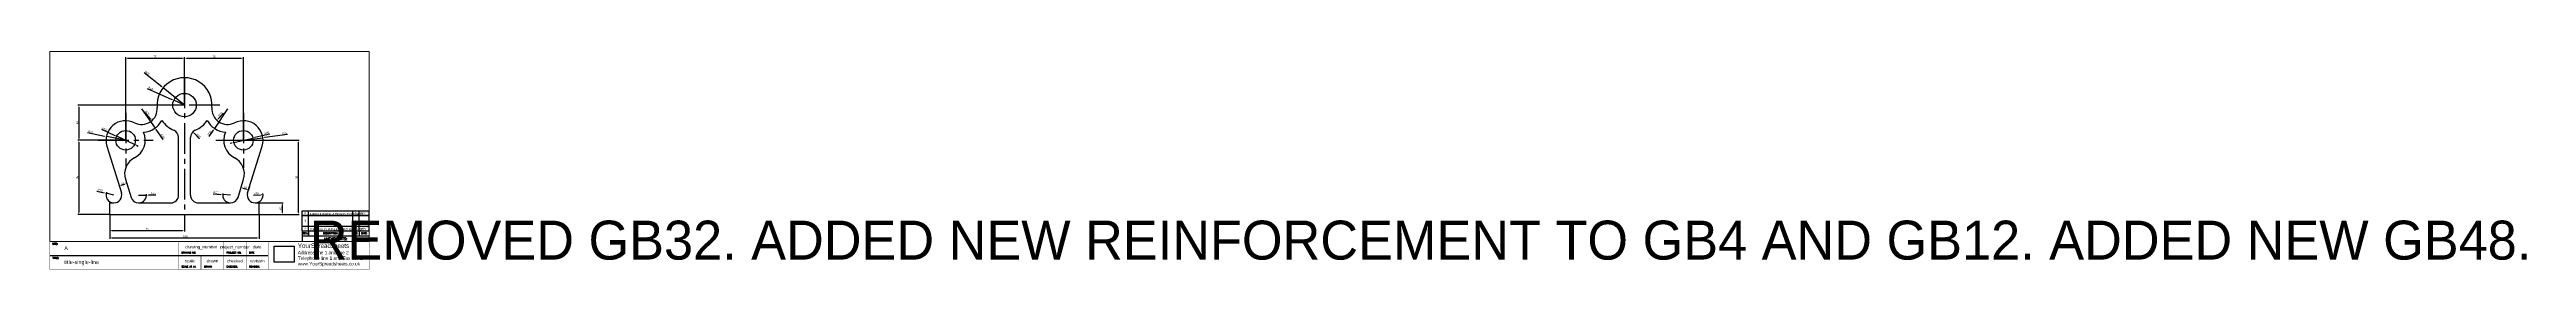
# Paper-space layout 'Layout1' of a CAD drawing. Header units: millimetres. Extents: x -13 to 2196, y 2 to 197.
# The model-space entities are those that its viewports show. They can reach past a viewport. Long polylines and large blocks are cut down to what shows.
import ezdxf
from ezdxf.enums import TextEntityAlignment as Align

# ---------------------------------------------------------------- set-up
doc = ezdxf.new("R2018")
doc.units = ezdxf.units.MM
doc.linetypes.add('CENTER2', pattern=[28.575, 19.05, -3.175, 3.175, -3.175])
for name, color, linetype in [('Center Line', 1, 'CENTER2'), ('Dimensions', 5, 'Continuous'), ('YS-TEXT-LARGE', 250, 'Continuous'), ('YS-TEXT-MEDIUM', 6, 'Continuous'), ('YS-TEXT-SMALL', 160, 'Continuous'), ('YS-TITLEBLOCK-BORDERS', 154, 'Continuous'), ('YS-TITLEBLOCK-TEXT-NONEDITABLE', 154, 'Continuous')]:
    doc.layers.add(name, color=color, linetype=linetype)
doc.styles.add('ROMANS', font='romans.shx')
doc.styles.get("Standard").update_dxf_attribs({"font": 'arial.ttf'})
doc.styles.add('YS TEXT', font='GOTHIC.TTF')
doc.dimstyles.new('ISO-25', dxfattribs={"dimtxt": 2.5, "dimasz": 2.5, "dimexe": 1.25, "dimexo": 0.625, "dimtad": 1, "dimtxsty": 'Standard', "dimcen": 2.5, "dimadec": 0, "dimazin": 0, "dimtfac": 1, "dimtmove": 0, "dimatfit": 3, "dimfxl": 1, "dimarcsym": 0})
picture_1 = doc.add_image_def('image1.jpg', size_in_pixel=(739, 600))

# ---------------------------------------------------------------- blocks, each defined once
blk = doc.blocks.new('*U30')
at = {"layer": 'YS-TITLEBLOCK-BORDERS'}
for points in [[(0, 7), (100, 7)], [(0, 0), (0, 7)], [(0, 0), (100, 0)], [(9.6, 0), (9.6, 7)], [(75.4, 0), (75.4, 7)], [(85.1, 0), (85.1, 7)], [(100, 0), (100, 7)]]:
    blk.add_lwpolyline(points, dxfattribs=at)
at = {"layer": 'YS-TEXT-SMALL', "style": 'YS TEXT'}
for tag, height, p in [('rev', 3, (4.8, 3.5)), ('by', 2, (80.3, 3.5)), ('date', 2, (92.6, 3.5))]:
    blk.add_attdef(tag, text='', height=height, dxfattribs=at).set_placement(p, align=Align.MIDDLE_CENTER)
at = {"layer": 'YS-TEXT-SMALL', "lineweight": 30, "flags": 104}
blk.add_attdef('description', text='', height=2.75, dxfattribs=at).set_placement((11.4, 3.5), align=Align.MIDDLE_LEFT)
blk = doc.blocks.new('*U31')
at = {"layer": 'YS-TITLEBLOCK-BORDERS'}
for points in [[(0, 16), (100, 16)], [(0, 0), (0, 16)], [(0, 0), (100, 0)], [(9.6, 0), (9.6, 16)], [(75.4, 0), (75.4, 16)], [(85.1, 0), (85.1, 16)], [(100, 0), (100, 16)]]:
    blk.add_lwpolyline(points, dxfattribs=at)
at = {"layer": 'YS-TEXT-SMALL', "style": 'YS TEXT'}
for tag, height, p in [('rev', 3, (4.8, 8)), ('by', 2, (80.3, 8)), ('date', 2, (92.6, 8))]:
    blk.add_attdef(tag, text='', height=height, dxfattribs=at).set_placement(p, align=Align.MIDDLE_CENTER)
at = {"layer": 'YS-TEXT-SMALL', "lineweight": 30, "flags": 104}
blk.add_attdef('description', text='', height=2.75, dxfattribs=at).set_placement((11.4, 8), align=Align.MIDDLE_LEFT)
blk = doc.blocks.new('*D2')
at = {"layer": 'Defpoints', "color": 0, "transparency": 16777216}
for p in [(0, 0), (190, 0), (190, -29.8)]:
    blk.add_point(p, dxfattribs=at)
at = {"layer": 'Dimensions', "color": 0, "lineweight": -2, "transparency": 16777216}
for p, q in [((0, -0.6), (0, -31)), ((2.5, -29.8), (187.5, -29.8)), ((190, -0.6), (190, -31))]:
    blk.add_line(p, q, dxfattribs=at)
at = {"layer": 'Dimensions', "color": 0, "transparency": 16777216}
for points in [[(2.5, -29.4), (2.5, -30.2), (0, -29.8)], [(187.5, -29.4), (187.5, -30.2), (190, -29.8)]]:
    blk.add_solid(points, dxfattribs=at)
at = {"layer": 'Dimensions', "color": 0, "transparency": 16777216, "insert": (95.9, -27.9), "char_height": 2.5, "attachment_point": 5}
blk.add_mtext('190', dxfattribs=at)
blk = doc.blocks.new('*D3')
at = {"layer": 'Defpoints', "color": 0, "transparency": 16777216}
for p in [(0, 0), (95, 0), (95, -20.1)]:
    blk.add_point(p, dxfattribs=at)
at = {"layer": 'Dimensions', "color": 0, "lineweight": -2, "transparency": 16777216}
for p, q in [((0, -0.6), (0, -21.4)), ((2.5, -20.1), (92.5, -20.1)), ((95, -0.6), (95, -21.4))]:
    blk.add_line(p, q, dxfattribs=at)
at = {"layer": 'Dimensions', "color": 0, "transparency": 16777216}
for points in [[(2.5, -19.7), (2.5, -20.6), (0, -20.1)], [(92.5, -19.7), (92.5, -20.6), (95, -20.1)]]:
    blk.add_solid(points, dxfattribs=at)
at = {"layer": 'Dimensions', "color": 0, "transparency": 16777216, "insert": (47.5, -18.2), "char_height": 2.5, "attachment_point": 5}
blk.add_mtext('95', dxfattribs=at)
blk = doc.blocks.new('*D4')
at = {"layer": 'Defpoints', "color": 0, "transparency": 16777216}
for p in [(20, 95), (0, 0), (-39.8, 0)]:
    blk.add_point(p, dxfattribs=at)
at = {"layer": 'Dimensions', "color": 0, "lineweight": -2, "transparency": 16777216}
for p, q in [((19.4, 95), (-41, 95)), ((-39.8, 92.5), (-39.8, 2.5)), ((-0.6, 0), (-41, 0))]:
    blk.add_line(p, q, dxfattribs=at)
at = {"layer": 'Dimensions', "color": 0, "transparency": 16777216}
for points in [[(-40.2, 92.5), (-39.4, 92.5), (-39.8, 95)], [(-40.2, 2.5), (-39.4, 2.5), (-39.8, 0)]]:
    blk.add_solid(points, dxfattribs=at)
at = {"layer": 'Dimensions', "color": 0, "transparency": 16777216, "insert": (-41.7, 47.5), "char_height": 2.5, "attachment_point": 5, "rotation": 90}
blk.add_mtext('95', dxfattribs=at)
blk = doc.blocks.new('*D5')
at = {"layer": 'Defpoints', "color": 0, "transparency": 16777216}
for p in [(95, 140), (-39.6, 95), (20, 95)]:
    blk.add_point(p, dxfattribs=at)
at = {"layer": 'Dimensions', "color": 0, "lineweight": -2, "transparency": 16777216}
for p, q in [((94.4, 140), (-40.8, 140)), ((-39.6, 137.5), (-39.6, 97.5)), ((19.4, 95), (-40.8, 95))]:
    blk.add_line(p, q, dxfattribs=at)
at = {"layer": 'Dimensions', "color": 0, "transparency": 16777216}
for points in [[(-40, 137.5), (-39.2, 137.5), (-39.6, 140)], [(-40, 97.5), (-39.2, 97.5), (-39.6, 95)]]:
    blk.add_solid(points, dxfattribs=at)
at = {"layer": 'Dimensions', "color": 0, "transparency": 16777216, "insert": (-41.5, 117.5), "char_height": 2.5, "attachment_point": 5, "rotation": 90}
blk.add_mtext('45', dxfattribs=at)
blk = doc.blocks.new('*D6')
at = {"layer": 'Defpoints', "color": 0, "transparency": 16777216}
for p in [(95, 199.9), (95, 140), (20, 95)]:
    blk.add_point(p, dxfattribs=at)
at = {"layer": 'Dimensions', "color": 0, "lineweight": -2, "transparency": 16777216}
for p, q in [((20, 95.6), (20, 201.2)), ((22.5, 199.9), (92.5, 199.9)), ((95, 140.6), (95, 201.2))]:
    blk.add_line(p, q, dxfattribs=at)
at = {"layer": 'Dimensions', "color": 0, "transparency": 16777216}
for points in [[(22.5, 200.3), (22.5, 199.5), (20, 199.9)], [(92.5, 200.3), (92.5, 199.5), (95, 199.9)]]:
    blk.add_solid(points, dxfattribs=at)
at = {"layer": 'Dimensions', "color": 0, "transparency": 16777216, "insert": (57.5, 201.8), "char_height": 2.5, "attachment_point": 5}
blk.add_mtext('75', dxfattribs=at)
blk = doc.blocks.new('*D7')
at = {"layer": 'Defpoints', "color": 0, "transparency": 16777216}
for p in [(170, 199.9), (95, 140), (170, 95)]:
    blk.add_point(p, dxfattribs=at)
at = {"layer": 'Dimensions', "color": 0, "lineweight": -2, "transparency": 16777216}
for p, q in [((95, 140.6), (95, 201.2)), ((97.5, 199.9), (167.5, 199.9)), ((170, 95.6), (170, 201.2))]:
    blk.add_line(p, q, dxfattribs=at)
at = {"layer": 'Dimensions', "color": 0, "transparency": 16777216}
for points in [[(97.5, 200.3), (97.5, 199.5), (95, 199.9)], [(167.5, 200.3), (167.5, 199.5), (170, 199.9)]]:
    blk.add_solid(points, dxfattribs=at)
at = {"layer": 'Dimensions', "color": 0, "transparency": 16777216, "insert": (132.5, 201.8), "char_height": 2.5, "attachment_point": 5}
blk.add_mtext('75', dxfattribs=at)
blk = doc.blocks.new('*D8')
at = {"layer": 'Defpoints', "color": 0, "transparency": 16777216}
for p in [(170, 95), (190, 0), (239.9, 0)]:
    blk.add_point(p, dxfattribs=at)
at = {"layer": 'Dimensions', "color": 0, "lineweight": -2, "transparency": 16777216}
for p, q in [((170.6, 95), (241.2, 95)), ((239.9, 92.5), (239.9, 2.5)), ((190.6, 0), (241.2, 0))]:
    blk.add_line(p, q, dxfattribs=at)
at = {"layer": 'Dimensions', "color": 0, "transparency": 16777216}
for points in [[(239.5, 92.5), (240.3, 92.5), (239.9, 95)], [(239.5, 2.5), (240.3, 2.5), (239.9, 0)]]:
    blk.add_solid(points, dxfattribs=at)
at = {"layer": 'Dimensions', "color": 0, "transparency": 16777216, "insert": (238, 47.5), "char_height": 2.5, "attachment_point": 5, "rotation": 90}
blk.add_mtext('95', dxfattribs=at)
blk = doc.blocks.new('*D9')
at = {"layer": 'Defpoints', "color": 0, "transparency": 16777216}
for p in [(190, 15), (190, 0), (219.6, 0)]:
    blk.add_point(p, dxfattribs=at)
at = {"layer": 'Dimensions', "color": 0, "lineweight": -2, "transparency": 16777216}
for p, q in [((190.6, 15), (220.8, 15)), ((190.6, 0), (220.8, 0)), ((219.6, 12.5), (219.6, 2.5))]:
    blk.add_line(p, q, dxfattribs=at)
at = {"layer": 'Dimensions', "color": 0, "transparency": 16777216}
for points in [[(219.2, 12.5), (220, 12.5), (219.6, 15)], [(219.2, 2.5), (220, 2.5), (219.6, 0)]]:
    blk.add_solid(points, dxfattribs=at)
at = {"layer": 'Dimensions', "color": 0, "transparency": 16777216, "insert": (217.7, 7.5), "char_height": 2.5, "attachment_point": 5, "rotation": 90}
blk.add_mtext('15', dxfattribs=at)
blk = doc.blocks.new('*D11')
at = {"layer": 'Defpoints', "color": 0, "transparency": 16777216}
for p in [(11.8, 36.9), (21.3, 39.9), (21.3, 39.9)]:
    blk.add_point(p, dxfattribs=at)
at = {"layer": 'Dimensions', "color": 0, "lineweight": -2, "transparency": 16777216}
for p, q in [((11.6, 37.5), (11.4, 38.1)), ((14.2, 37.7), (18.9, 39.1)), ((21.1, 40.5), (21, 41.1))]:
    blk.add_line(p, q, dxfattribs=at)
at = {"layer": 'Dimensions', "color": 0, "transparency": 16777216}
for points in [[(14, 38.1), (14.3, 37.3), (11.8, 36.9)], [(18.8, 39.5), (19.1, 38.7), (21.3, 39.9)]]:
    blk.add_solid(points, dxfattribs=at)
at = {"layer": 'Dimensions', "color": 0, "transparency": 16777216, "insert": (16, 40.2), "char_height": 2.5, "attachment_point": 5, "rotation": 17.1736}
blk.add_mtext('10', dxfattribs=at)
blk = doc.blocks.new('*D13')
at = {"layer": 'Defpoints', "color": 0, "transparency": 16777216}
for p in [(167, 34.6), (176.6, 31.7), (177.9, 35.9)]:
    blk.add_point(p, dxfattribs=at)
at = {"layer": 'Dimensions', "color": 0, "lineweight": -2, "transparency": 16777216}
for p, q in [((167.2, 35.2), (167.4, 35.8)), ((169.4, 33.9), (174.2, 32.4)), ((177.7, 35.3), (176.2, 30.5))]:
    blk.add_line(p, q, dxfattribs=at)
at = {"layer": 'Dimensions', "color": 0, "transparency": 16777216}
for points in [[(169.5, 34.3), (169.3, 33.5), (167, 34.6)], [(174.3, 32.8), (174.1, 32), (176.6, 31.7)]]:
    blk.add_solid(points, dxfattribs=at)
at = {"layer": 'Dimensions', "color": 0, "transparency": 16777216, "insert": (172.4, 34.9), "char_height": 2.5, "attachment_point": 5, "rotation": 342.8264}
blk.add_mtext('10', dxfattribs=at)
blk = doc.blocks.new('*D14')
at = {"layer": 'Defpoints', "color": 0, "transparency": 16777216}
for p in [(8.6, 100.2), (31.4, 89.8)]:
    blk.add_point(p, dxfattribs=at)
at = {"layer": 'Dimensions', "color": 0, "lineweight": -2, "transparency": 16777216}
for p, q in [((-11, 109.1), (6.4, 101.2)), ((31.4, 89.8), (8.6, 100.2)), ((33.6, 88.8), (35.9, 87.7))]:
    blk.add_line(p, q, dxfattribs=at)
at = {"layer": 'Dimensions', "color": 0, "transparency": 16777216}
for points in [[(6.5, 101.6), (6.2, 100.8), (8.6, 100.2)], [(33.8, 89.2), (33.5, 88.4), (31.4, 89.8)]]:
    blk.add_solid(points, dxfattribs=at)
at = {"layer": 'Dimensions', "color": 0, "transparency": 16777216, "insert": (-6.7, 109.3), "char_height": 2.5, "attachment_point": 5, "rotation": 335.4932}
blk.add_mtext('∅25', dxfattribs=at)
blk = doc.blocks.new('*D15')
at = {"layer": 'Defpoints', "color": 0, "transparency": 16777216}
for p in [(182.2, 97.9), (157.8, 92.1)]:
    blk.add_point(p, dxfattribs=at)
at = {"layer": 'Dimensions', "color": 0, "lineweight": -2, "transparency": 16777216}
for p, q in [((157.8, 92.1), (182.2, 97.9)), ((203.6, 103), (184.6, 98.5)), ((155.4, 91.5), (153, 90.9))]:
    blk.add_line(p, q, dxfattribs=at)
at = {"layer": 'Dimensions', "color": 0, "transparency": 16777216}
for points in [[(184.5, 98.9), (184.7, 98.1), (182.2, 97.9)], [(155.3, 91.9), (155.5, 91.1), (157.8, 92.1)]]:
    blk.add_solid(points, dxfattribs=at)
at = {"layer": 'Dimensions', "color": 0, "transparency": 16777216, "insert": (199.5, 104.1), "char_height": 2.5, "attachment_point": 5, "rotation": 13.4665}
blk.add_mtext('∅25', dxfattribs=at)
blk = doc.blocks.new('*D16')
at = {"layer": 'Defpoints', "color": 0, "transparency": 16777216}
for p in [(-4.5, 99.9), (20, 95)]:
    blk.add_point(p, dxfattribs=at)
at = {"layer": 'Dimensions', "color": 0, "lineweight": -2, "transparency": 16777216}
for p, q in [((-28.7, 104.8), (-7, 100.4)), ((20, 95), (-4.5, 99.9))]:
    blk.add_line(p, q, dxfattribs=at)
at = {"layer": 'Dimensions', "color": 0, "transparency": 16777216}
blk.add_solid([(-6.9, 100.8), (-7, 100), (-4.5, 99.9)], dxfattribs=at)
at = {"layer": 'Dimensions', "color": 0, "transparency": 16777216, "insert": (-24.7, 105.9), "char_height": 2.5, "attachment_point": 5, "rotation": 348.6489}
blk.add_mtext('R25', dxfattribs=at)
blk = doc.blocks.new('*D17')
at = {"layer": 'Defpoints', "color": 0, "transparency": 16777216}
for p in [(-4.7, 27.3), (5, 25)]:
    blk.add_point(p, dxfattribs=at)
at = {"layer": 'Dimensions', "color": 0, "lineweight": -2, "transparency": 16777216}
for p, q in [((-16.6, 30.1), (-7.2, 27.9)), ((5, 25), (-4.7, 27.3))]:
    blk.add_line(p, q, dxfattribs=at)
blk.add_arc((5, 25), 10, 159.4866, 266.419, dxfattribs=at)
at = {"layer": 'Dimensions', "color": 0, "transparency": 16777216}
blk.add_solid([(-7.1, 28.3), (-7.3, 27.5), (-4.7, 27.3)], dxfattribs=at)
at = {"layer": 'Dimensions', "color": 0, "transparency": 16777216, "insert": (-12.7, 31.1), "char_height": 2.5, "attachment_point": 5, "rotation": 346.6486}
blk.add_mtext('R10', dxfattribs=at)
blk = doc.blocks.new('*D18')
at = {"layer": 'Defpoints', "color": 0, "transparency": 16777216}
for p in [(36.4, 25), (46.4, 24.9)]:
    blk.add_point(p, dxfattribs=at)
at = {"layer": 'Dimensions', "color": 0, "lineweight": -2, "transparency": 16777216}
for p, q in [((36.4, 25), (46.4, 24.9)), ((58.6, 24.7), (48.9, 24.8))]:
    blk.add_line(p, q, dxfattribs=at)
blk.add_arc((36.4, 25), 10, 273.581, 6.3166, dxfattribs=at)
at = {"layer": 'Dimensions', "color": 0, "transparency": 16777216}
blk.add_solid([(48.9, 25.2), (48.9, 24.4), (46.4, 24.9)], dxfattribs=at)
at = {"layer": 'Dimensions', "color": 0, "transparency": 16777216, "insert": (55, 26.6), "char_height": 2.5, "attachment_point": 5, "rotation": 359.1546}
blk.add_mtext('R10', dxfattribs=at)
blk = doc.blocks.new('*D19')
at = {"layer": 'Defpoints', "color": 0, "transparency": 16777216}
for p in [(143.6, 25.7), (153.6, 25)]:
    blk.add_point(p, dxfattribs=at)
at = {"layer": 'Dimensions', "color": 0, "lineweight": -2, "transparency": 16777216}
for p, q in [((131.4, 26.5), (141.1, 25.9)), ((153.6, 25), (143.6, 25.7))]:
    blk.add_line(p, q, dxfattribs=at)
blk.add_arc((153.6, 25), 10, 168.9243, 266.419, dxfattribs=at)
at = {"layer": 'Dimensions', "color": 0, "transparency": 16777216}
blk.add_solid([(141.2, 26.3), (141.1, 25.4), (143.6, 25.7)], dxfattribs=at)
at = {"layer": 'Dimensions', "color": 0, "transparency": 16777216, "insert": (135.2, 28.2), "char_height": 2.5, "attachment_point": 5, "rotation": 356.0863}
blk.add_mtext('R10', dxfattribs=at)
blk = doc.blocks.new('*D20')
at = {"layer": 'Defpoints', "color": 0, "transparency": 16777216}
for p in [(185, 25), (195, 25.6)]:
    blk.add_point(p, dxfattribs=at)
at = {"layer": 'Dimensions', "color": 0, "lineweight": -2, "transparency": 16777216}
blk.add_line((182.8, 24.9), (192.5, 25.4), dxfattribs=at)
blk.add_arc((185, 25), 10, 273.581, 10.3335, dxfattribs=at)
at = {"layer": 'Dimensions', "color": 0, "transparency": 16777216}
blk.add_solid([(192.5, 25.8), (192.5, 25), (195, 25.6)], dxfattribs=at)
at = {"layer": 'Dimensions', "color": 0, "transparency": 16777216, "insert": (186.3, 27), "char_height": 2.5, "attachment_point": 5, "rotation": 3.1715}
blk.add_mtext('R10', dxfattribs=at)
blk = doc.blocks.new('*D21')
at = {"layer": 'Defpoints', "color": 0, "transparency": 16777216}
for p in [(170, 95), (194.8, 98.2)]:
    blk.add_point(p, dxfattribs=at)
at = {"layer": 'Dimensions', "color": 0, "lineweight": -2, "transparency": 16777216}
for p, q in [((170, 95), (194.8, 98.2)), ((226.3, 102.3), (197.3, 98.5))]:
    blk.add_line(p, q, dxfattribs=at)
at = {"layer": 'Dimensions', "color": 0, "transparency": 16777216}
blk.add_solid([(197.2, 99), (197.3, 98.1), (194.8, 98.2)], dxfattribs=at)
at = {"layer": 'Dimensions', "color": 0, "transparency": 16777216, "insert": (222.5, 103.7), "char_height": 2.5, "attachment_point": 5, "rotation": 7.4071}
blk.add_mtext('R25', dxfattribs=at)
blk = doc.blocks.new('*D22')
at = {"layer": 'Defpoints', "color": 0, "transparency": 16777216}
for p in [(40.2, 135.2), (53.6, 120.4)]:
    blk.add_point(p, dxfattribs=at)
at = {"layer": 'Dimensions', "color": 0, "lineweight": -2, "transparency": 16777216}
blk.add_line((43.7, 131.4), (51.9, 122.2), dxfattribs=at)
at = {"layer": 'Dimensions', "color": 0, "transparency": 16777216}
blk.add_solid([(52.2, 122.5), (51.6, 121.9), (53.6, 120.4)], dxfattribs=at)
at = {"layer": 'Dimensions', "color": 0, "transparency": 16777216, "insert": (47.5, 129.9), "char_height": 2.5, "attachment_point": 5, "rotation": 312.039}
blk.add_mtext('R20', dxfattribs=at)
blk = doc.blocks.new('*D23')
at = {"layer": 'Defpoints', "color": 0, "transparency": 16777216}
for p in [(149.8, 135.2), (136.2, 120.5)]:
    blk.add_point(p, dxfattribs=at)
at = {"layer": 'Dimensions', "color": 0, "lineweight": -2, "transparency": 16777216}
blk.add_line((144.5, 129.5), (137.9, 122.4), dxfattribs=at)
at = {"layer": 'Dimensions', "color": 0, "transparency": 16777216}
blk.add_solid([(137.6, 122.7), (138.2, 122.1), (136.2, 120.5)], dxfattribs=at)
at = {"layer": 'Dimensions', "color": 0, "transparency": 16777216, "insert": (140.7, 128.1), "char_height": 2.5, "attachment_point": 5, "rotation": 47.1833}
blk.add_mtext('R20', dxfattribs=at)
blk = doc.blocks.new('*D24')
at = {"layer": 'Defpoints', "color": 0, "transparency": 16777216}
for p in [(40.2, 135.2), (57.5, 110.7)]:
    blk.add_point(p, dxfattribs=at)
at = {"layer": 'Dimensions', "color": 0, "lineweight": -2, "transparency": 16777216}
for p, q in [((40.2, 135.2), (57.5, 110.7)), ((67.8, 96.2), (59, 108.7))]:
    blk.add_line(p, q, dxfattribs=at)
at = {"layer": 'Dimensions', "color": 0, "transparency": 16777216}
blk.add_solid([(59.3, 108.9), (58.6, 108.4), (57.5, 110.7)], dxfattribs=at)
at = {"layer": 'Dimensions', "color": 0, "transparency": 16777216, "insert": (67.3, 100.2), "char_height": 2.5, "attachment_point": 5, "rotation": 305.2405}
blk.add_mtext('R30', dxfattribs=at)
blk = doc.blocks.new('*D25')
at = {"layer": 'Defpoints', "color": 0, "transparency": 16777216}
for p in [(149.8, 135.2), (133.4, 110.1)]:
    blk.add_point(p, dxfattribs=at)
at = {"layer": 'Dimensions', "color": 0, "lineweight": -2, "transparency": 16777216}
for p, q in [((149.8, 135.2), (133.4, 110.1)), ((126.6, 99.9), (132, 108))]:
    blk.add_line(p, q, dxfattribs=at)
at = {"layer": 'Dimensions', "color": 0, "transparency": 16777216}
blk.add_solid([(131.6, 108.2), (132.3, 107.8), (133.4, 110.1)], dxfattribs=at)
at = {"layer": 'Dimensions', "color": 0, "transparency": 16777216, "insert": (127, 103.9), "char_height": 2.5, "attachment_point": 5, "rotation": 56.7789}
blk.add_mtext('R30', dxfattribs=at)
blk = doc.blocks.new('*D26')
at = {"layer": 'Defpoints', "color": 0, "transparency": 16777216}
for p in [(81.3, 146.1), (95, 140)]:
    blk.add_point(p, dxfattribs=at)
at = {"layer": 'Dimensions', "color": 0, "lineweight": -2, "transparency": 16777216}
for p, q in [((47.5, 161.2), (79, 147.1)), ((95, 140), (81.3, 146.1))]:
    blk.add_line(p, q, dxfattribs=at)
at = {"layer": 'Dimensions', "color": 0, "transparency": 16777216}
blk.add_solid([(79.2, 147.5), (78.8, 146.7), (81.3, 146.1)], dxfattribs=at)
at = {"layer": 'Dimensions', "color": 0, "transparency": 16777216, "insert": (51.6, 161.4), "char_height": 2.5, "attachment_point": 5, "rotation": 335.9554}
blk.add_mtext('R15', dxfattribs=at)
blk = doc.blocks.new('*D27')
at = {"layer": 'Defpoints', "color": 0, "transparency": 16777216}
for p in [(67.8, 162.1), (95, 140)]:
    blk.add_point(p, dxfattribs=at)
at = {"layer": 'Dimensions', "color": 0, "lineweight": -2, "transparency": 16777216}
for p, q in [((43.6, 181.7), (65.9, 163.6)), ((95, 140), (67.8, 162.1))]:
    blk.add_line(p, q, dxfattribs=at)
at = {"layer": 'Dimensions', "color": 0, "transparency": 16777216}
blk.add_solid([(66.2, 164), (65.6, 163.3), (67.8, 162.1)], dxfattribs=at)
at = {"layer": 'Dimensions', "color": 0, "transparency": 16777216, "insert": (47.6, 180.9), "char_height": 2.5, "attachment_point": 5, "rotation": 320.9083}
blk.add_mtext('R35', dxfattribs=at)
blk = doc.blocks.new('*D28')
at = {"layer": 'Defpoints', "color": 0, "transparency": 16777216}
for p in [(105.5, 105.7), (112.5, 98.5)]:
    blk.add_point(p, dxfattribs=at)
at = {"layer": 'Dimensions', "color": 0, "lineweight": -2, "transparency": 16777216}
blk.add_line((114.1, 97), (107.2, 103.9), dxfattribs=at)
at = {"layer": 'Dimensions', "color": 0, "transparency": 16777216}
blk.add_solid([(107.5, 104.2), (106.9, 103.6), (105.5, 105.7)], dxfattribs=at)
at = {"layer": 'Dimensions', "color": 0, "transparency": 16777216, "insert": (112.9, 100.9), "char_height": 2.5, "attachment_point": 5, "rotation": 314.6139}
blk.add_mtext('R10', dxfattribs=at)

msp = doc.modelspace()

# ---------------------------------------------------------------- linework, layer by layer
for p, q in [((87.5, 25), (87.5, 98.542)), ((102.5, 25), (102.5, 98.542)), ((-3.885, 87.618), (14.554, 27.953)), ((175.446, 27.953), (193.885, 87.618)), ((19.708, 45.144), (26.846, 22.047)), ((163.154, 22.047), (170.292, 45.144)), ((0, 0), (0, 15)), ((0, 15), (5, 15)), ((0, 0), (190, 0)), ((36.4, 15), (77.5, 15)), ((112.5, 15), (153.6, 15)), ((185, 15), (190, 15)), ((190, 0), (190, 15))]:
    msp.add_line(p, q)
for centre, radius in [((95, 140), 15), ((20, 95), 12.5), ((170, 95), 12.5)]:
    msp.add_circle(centre, radius)
for centre, radius, start, end in [((95, 140), 35, 355.00037, 184.99963), ((40.209, 135.207), 20, 243.314386, 4.99963), ((149.791, 135.207), 20, 175.00037, 296.685614), ((20, 95), 25, 63.314386, 197.17363), ((20, 95), 25, 297.027102, 24.371944), ((40.209, 135.207), 30, 274.900724, 329.902829), ((95, 140), 35, 214.525895, 247.11462), ((77.5, 98.542), 10, 0, 67.11462), ((112.5, 98.542), 10, 112.88538, 180), ((95, 140), 35, 292.88538, 325.474105), ((149.791, 135.207), 30, 210.097171, 265.099276), ((170, 95), 25, 155.628056, 242.972898), ((170, 95), 25, 342.82637, 116.685614), ((41.929, 52.012), 23.258, 117.027102, 197.17363), ((148.071, 52.012), 23.258, 342.82637, 62.972898), ((5, 25), 10, 270, 17.17363), ((36.4, 25), 10, 197.17363, 270), ((77.5, 25), 10, 270, 0), ((112.5, 25), 10, 180, 270), ((153.6, 25), 10, 270, 342.82637), ((185, 25), 10, 162.82637, 270)]:
    msp.add_arc(centre, radius, start, end)
at = {"layer": 'Center Line'}
for p, q in [((95, 175), (95, 185)), ((95, 175), (95, 0)), ((20, 130), (20, 60)), ((140, 140), (50, 140)), ((170, 130), (170, 60)), ((-15, 95), (55, 95)), ((135, 95), (205, 95)), ((95, 0), (95, -10))]:
    msp.add_line(p, q, dxfattribs=at)

# ---------------------------------------------------------------- dimensions: what is measured, and where the dimension line sits
at = {"layer": 'Dimensions'}
for base, p1, p2, picture, middle in [((95, 199.929), (20, 95), (95, 140), '*D6', (57.5, 201.826)), ((170, 199.929), (95, 140), (170, 95), '*D7', (132.5, 201.826)), ((95, -20.146), (0, 0), (95, 0), '*D3', (47.5, -18.245))]:
    dim = msp.add_linear_dim(base=base, p1=p1, p2=p2, dimstyle='ISO-25', dxfattribs=at)
    dim.commit()
    dim.dimension.update_dxf_attribs({"geometry": picture, "text_midpoint": middle})
for center, mpoint, picture, middle in [((95, 140), (67.835, 162.07), '*D27', (46.425, 179.464)), ((95, 140), (81.302, 146.112), '*D26', (50.837, 159.704)), ((40.209, 135.207), (53.602, 120.353), '*D22', (46.098, 128.676)), ((40.209, 135.207), (57.52, 110.705), '*D24', (65.706, 99.117)), ((149.791, 135.207), (133.355, 110.11), '*D25', (128.615, 102.873)), ((149.791, 135.207), (136.198, 120.536), '*D23', (142.048, 126.85)), ((20, 95), (-4.511, 99.921), '*D16', (-25.119, 104.058)), ((112.5, 98.542), (105.477, 105.661), '*D28', (111.522, 99.533)), ((170, 95), (194.791, 98.223), '*D21', (222.741, 101.857)), ((185, 25), (194.985, 25.553), '*D20', (186.39, 25.077))]:
    dim = msp.add_radius_dim(center=center, mpoint=mpoint, dimstyle='ISO-25', dxfattribs=at)
    dim.commit()
    dim.dimension.update_dxf_attribs({"geometry": picture, "text_midpoint": middle, "dimtype": 164})
for base, p1, p2, angle, picture, middle in [((-39.574, 95), (95, 140), (20, 95), 90, '*D5', (-41.47, 117.5)), ((239.902, 0), (170, 95), (190, 0), 90, '*D8', (238.001, 47.5)), ((21.334, 39.881), (11.78, 36.929), (21.334, 39.881), 17.17363, '*D11', (15.996, 40.222)), ((176.589, 31.651), (167.035, 34.604), (177.907, 35.915), 162.82637, '*D13', (172.373, 34.944)), ((219.593, 0), (190, 15), (190, 0), 90, '*D9', (217.692, 7.5))]:
    dim = msp.add_linear_dim(base=base, p1=p1, p2=p2, angle=angle, dimstyle='ISO-25', dxfattribs=at)
    dim.commit()
    dim.dimension.update_dxf_attribs({"geometry": picture, "text_midpoint": middle})
dim = msp.add_linear_dim(base=(-39.782, 0), p1=(20, 95), p2=(0, 0), angle=90, dimstyle='ISO-25', dxfattribs=at)
dim.commit()
dim.dimension.update_dxf_attribs({"geometry": '*D4', "text_midpoint": (-39.782, 47.5), "dimtype": 160})
for p1, p2, picture, middle in [((31.374, 89.815), (8.626, 100.185), '*D14', (-7.508, 107.54)), ((157.844, 92.089), (182.156, 97.911), '*D15', (199.91, 102.162))]:
    dim = msp.add_diameter_dim_2p(p1=p1, p2=p2, dimstyle='ISO-25', dxfattribs=at)
    dim.commit()
    dim.dimension.update_dxf_attribs({"geometry": picture, "text_midpoint": middle, "dimtype": 163})
for center, mpoint, picture, middle in [((5, 25), (-4.73, 27.309), '*D17', (-12.666, 31.147)), ((36.4, 25), (46.399, 24.852), '*D18', (55.034, 26.627)), ((153.6, 25), (143.623, 25.683), '*D19', (135.166, 28.167))]:
    dim = msp.add_radius_dim(center=center, mpoint=mpoint, dimstyle='ISO-25', dxfattribs=at)
    dim.commit()
    dim.dimension.update_dxf_attribs({"geometry": picture, "text_midpoint": middle})
dim = msp.add_linear_dim(base=(190, -29.788), p1=(0, 0), p2=(190, 0), dimstyle='ISO-25', dxfattribs=at)
dim.commit()
dim.dimension.update_dxf_attribs({"geometry": '*D2', "text_midpoint": (95.946, -29.788), "dimtype": 160})

psp = doc.layouts.get("Layout1")

# ---------------------------------------------------------------- linework, layer by layer
at = {"layer": 'YS-TITLEBLOCK-BORDERS', "linetype": 'Continuous'}
psp.add_line((-13, 14.3), (181.9, 14.3), dxfattribs=at)
at = {"layer": 'YS-TITLEBLOCK-BORDERS', "linetype": 'Continuous', "const_width": 0.35}
psp.add_lwpolyline([(272, 196.8), (272, 1.8), (-13, 1.8), (-13, 196.8)], close=True, dxfattribs=at)
for points in [[(-13, 26.8), (272, 26.8)], [(101.8, 1.8), (101.8, 26.8)], [(142.1, 1.8), (142.1, 26.8)], [(162.2, 1.8), (162.2, 26.8)], [(181.9, 26.8), (181.9, 1.8)], [(-13, 14.3), (181.9, 14.3)], [(121.9, 1.8), (121.9, 14.3)]]:
    psp.add_lwpolyline(points, dxfattribs=at)
at = {"layer": 'YS-TITLEBLOCK-BORDERS'}
for points in [[(212, 36.5), (212, 31.8), (272, 31.8)], [(212, 31.8), (212, 26.8)], [(217.8, 36.5), (217.8, 31.8)], [(257.2, 36.5), (257.2, 31.8)], [(263.1, 36.5), (263.1, 31.8)]]:
    psp.add_lwpolyline(points, dxfattribs=at)

# ---------------------------------------------------------------- block references
ref = psp.add_blockref('*U30', (212, 50.2), dxfattribs=dict(xscale=0.6, yscale=0.6, zscale=0.6))
ref.add_attrib('rev', 'C', dxfattribs={"layer": 'YS-TEXT-SMALL', "height": 1.8, "style": 'YS TEXT'}).set_placement((214.9, 52.3), align=Align.MIDDLE_CENTER)
lines = psp.add_mtext('NEW LINKS ADDED TO GB23.', dxfattribs={"layer": 'YS-TEXT-SMALL', "insert": (218.9, 52.3), "char_height": 2.5, "attachment_point": 1})
ref.add_attrib('description', '', (218.9, 52.3), dxfattribs={"flags": 104}).embed_mtext(lines)
ref.add_attrib('by', 'DJ', dxfattribs={"layer": 'YS-TEXT-SMALL', "height": 1.2, "style": 'YS TEXT'}).set_placement((260.2, 52.3), align=Align.MIDDLE_CENTER)
ref.add_attrib('date', '05/09/13', dxfattribs={"layer": 'YS-TEXT-SMALL', "height": 1.2, "style": 'YS TEXT'}).set_placement((267.5, 52.3), align=Align.MIDDLE_CENTER)
ref = psp.add_blockref('*U31', (212, 40.7), dxfattribs=dict(xscale=0.6, yscale=0.6, zscale=0.6))
ref.add_attrib('rev', 'B', dxfattribs={"layer": 'YS-TEXT-SMALL', "height": 1.8, "style": 'YS TEXT'}).set_placement((214.9, 45.5), align=Align.MIDDLE_CENTER)
lines = psp.add_mtext('REMOVED GB32. ADDED NEW REINFORCEMENT TO GB4 AND GB12. ADDED NEW GB48.', dxfattribs={"layer": 'YS-TEXT-SMALL', "insert": (218.9, 45.5), "char_height": 34.86, "attachment_point": 1})
ref.add_attrib('description', '', (218.9, 45.5), dxfattribs={"flags": 104}).embed_mtext(lines)
ref.add_attrib('by', 'DJ', dxfattribs={"layer": 'YS-TEXT-SMALL', "height": 1.2, "style": 'YS TEXT'}).set_placement((260.2, 45.5), align=Align.MIDDLE_CENTER)
ref.add_attrib('date', '02/09/13', dxfattribs={"layer": 'YS-TEXT-SMALL', "height": 1.2, "style": 'YS TEXT'}).set_placement((267.5, 45.5), align=Align.MIDDLE_CENTER)
ref = psp.add_blockref('*U30', (212, 36.5), dxfattribs=dict(xscale=0.6, yscale=0.6, zscale=0.6))
ref.add_attrib('rev', 'A', dxfattribs={"layer": 'YS-TEXT-SMALL', "height": 1.8, "style": 'YS TEXT'}).set_placement((214.9, 38.6), align=Align.MIDDLE_CENTER)
lines = psp.add_mtext('GROUND BEAM GB2 REVISED.', dxfattribs={"layer": 'YS-TEXT-SMALL', "insert": (218.9, 38.6), "char_height": 2.5, "attachment_point": 1})
ref.add_attrib('description', '', (218.9, 38.6), dxfattribs={"flags": 104}).embed_mtext(lines)
ref.add_attrib('by', 'DJ', dxfattribs={"layer": 'YS-TEXT-SMALL', "height": 1.2, "style": 'YS TEXT'}).set_placement((260.2, 38.6), align=Align.MIDDLE_CENTER)
ref.add_attrib('date', '01/09/13', dxfattribs={"layer": 'YS-TEXT-SMALL', "height": 1.2, "style": 'YS TEXT'}).set_placement((267.5, 38.6), align=Align.MIDDLE_CENTER)

# ---------------------------------------------------------------- texts
at = {"layer": 'YS-TEXT-LARGE', "linetype": 'Continuous', "insert": (208.3, 25.1), "char_height": 5.4, "attachment_point": 1, "style": 'YS TEXT'}
psp.add_mtext('{\\H0.74074x;YourSpreadsheets\\P\\pxsm1;\\H0.75001x;Address line 1 and line 2\\PTelephone line 1 and Fax line 1\\P\\ps*;www.YourSpreadsheets.co.uk\\H1x; }', dxfattribs=at)
at = {"layer": 'YS-TEXT-MEDIUM', "style": 'YS TEXT'}
for tag, p, s in [('A', (0, 19.1), 'site-single-line'), ('title-single-line', (0, 6.6), 'title-single-line')]:
    psp.add_attdef(tag, p, s, height=3.5, dxfattribs=at)
for tag, text, p in [('drawing_number', 'drawing_number', (122, 20.6)), ('project_number', 'project_number', (152.2, 20.6)), ('date', 'date', (172.1, 20.6)), ('scale', 'scale', (112, 8.1)), ('drawn', 'drawn', (132.1, 8.1)), ('checked', 'checked', (152.2, 8.1)), ('revision', 'revision', (172.1, 8.1))]:
    psp.add_attdef(tag, text=text, height=2.75, dxfattribs=at).set_placement(p, align=Align.CENTER)
at = {"layer": 'YS-TITLEBLOCK-TEXT-NONEDITABLE', "linetype": 'Continuous', "width": 22.607, "style": 'ROMANS'}
for s, insert, char_height, attachment_point in [('SITE:', (-10.6, 25.5), 1.5, 1), ('REV:', (214.9, 34.2), 1.5, 5), ('DESCRIPTION:', (237.5, 34.2), 1.5, 5), ('AMENDMENTS:', (242, 29.3), 2.25, 5), ('BY:', (260.2, 34.2), 1.5, 5), ('DATE:', (267.5, 34.2), 1.5, 5), ('TITLE:', (-10.5, 12.9), 1.5, 1), ('DRAWING NO.', (104.5, 17.5), 1.5, 1), ('SCALE AT A4.', (104.5, 5), 1.5, 1), ('DRAWN.', (124.7, 5), 1.5, 1), ('CHECKED.', (144.7, 5), 1.5, 1), ('PROJECT NO.', (144.7, 17.5), 1.5, 1), ('DATE.', (164.8, 17.5), 1.5, 1), ('REVISION.', (164.8, 5), 1.5, 1)]:
    psp.add_mtext(s, dxfattribs=dict(at, insert=insert, char_height=char_height, attachment_point=attachment_point))

# ---------------------------------------------------------------- pictures from other files: only their frames are drawn
image = psp.add_image(picture_1, insert=(187.3, 8.3), size_in_units=(17.6, 14.3))
image.dxf.flags = 7

# ---------------------------------------------------------------- viewports
at = {"layer": 'Dimensions'}
psp.add_viewport(center=(129.5, 111.8), size=(285, 169.958), view_center_point=(126.831, 87.005), view_height=242.79644, dxfattribs=at)

doc.saveas('drawing.dxf')
